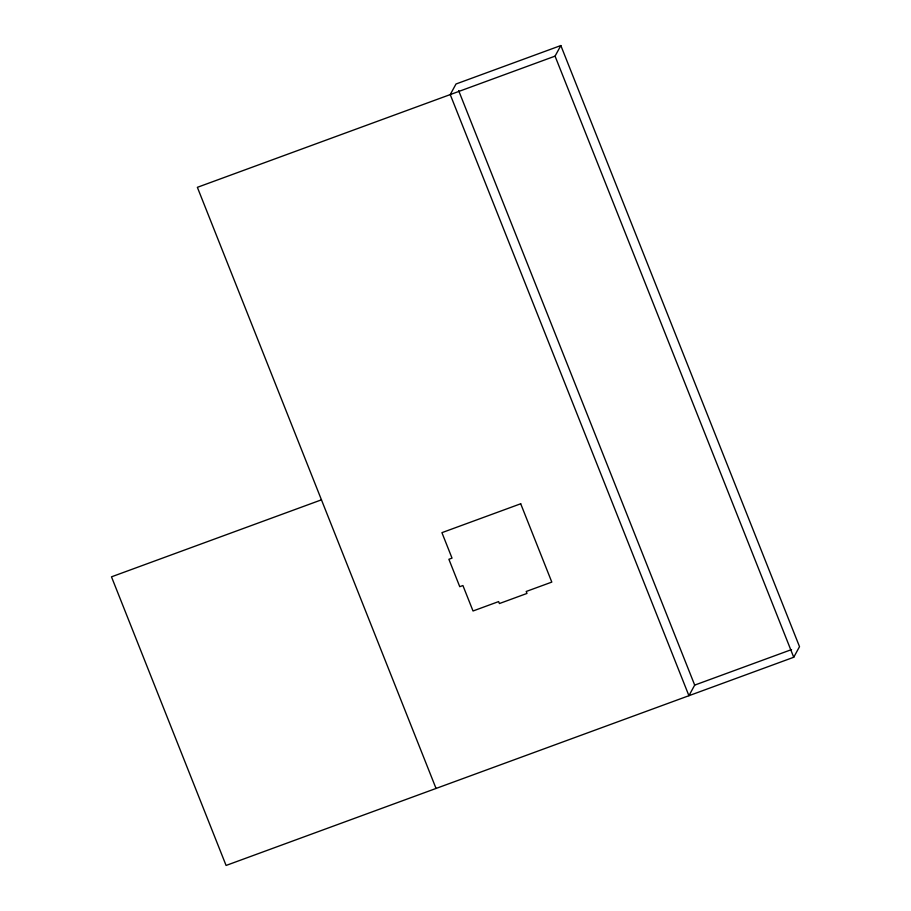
<?xml version="1.0" encoding="UTF-8"?>
<svg xmlns="http://www.w3.org/2000/svg" width="911" height="911" viewBox="0 0 911 911"><rect width="100%" height="100%" fill="white"/><g stroke="black" fill="none" stroke-linecap="round" stroke-linejoin="round"><path stroke-width="1.37" d="M436.05 788.448L197.368 187.324L555.061 56.14L560.834 45.55L799.516 646.673L793.732 657.264L226.087 865.45L111.484 576.834L321.458 499.832M791.557 649.589L694.694 685.106L688.921 695.697L450.239 94.585L456.012 83.994L560.834 45.55M555.061 56.14L793.732 657.264M458.643 90.599L694.694 685.106M520.705 503.772L441.926 532.662L452.027 558.124L448.884 559.274L459.759 586.684L462.913 585.534L473.025 610.985L498.624 601.59L499.41 603.549L526.979 593.437L526.205 591.478L551.804 582.095L520.705 503.772"/></g></svg>
